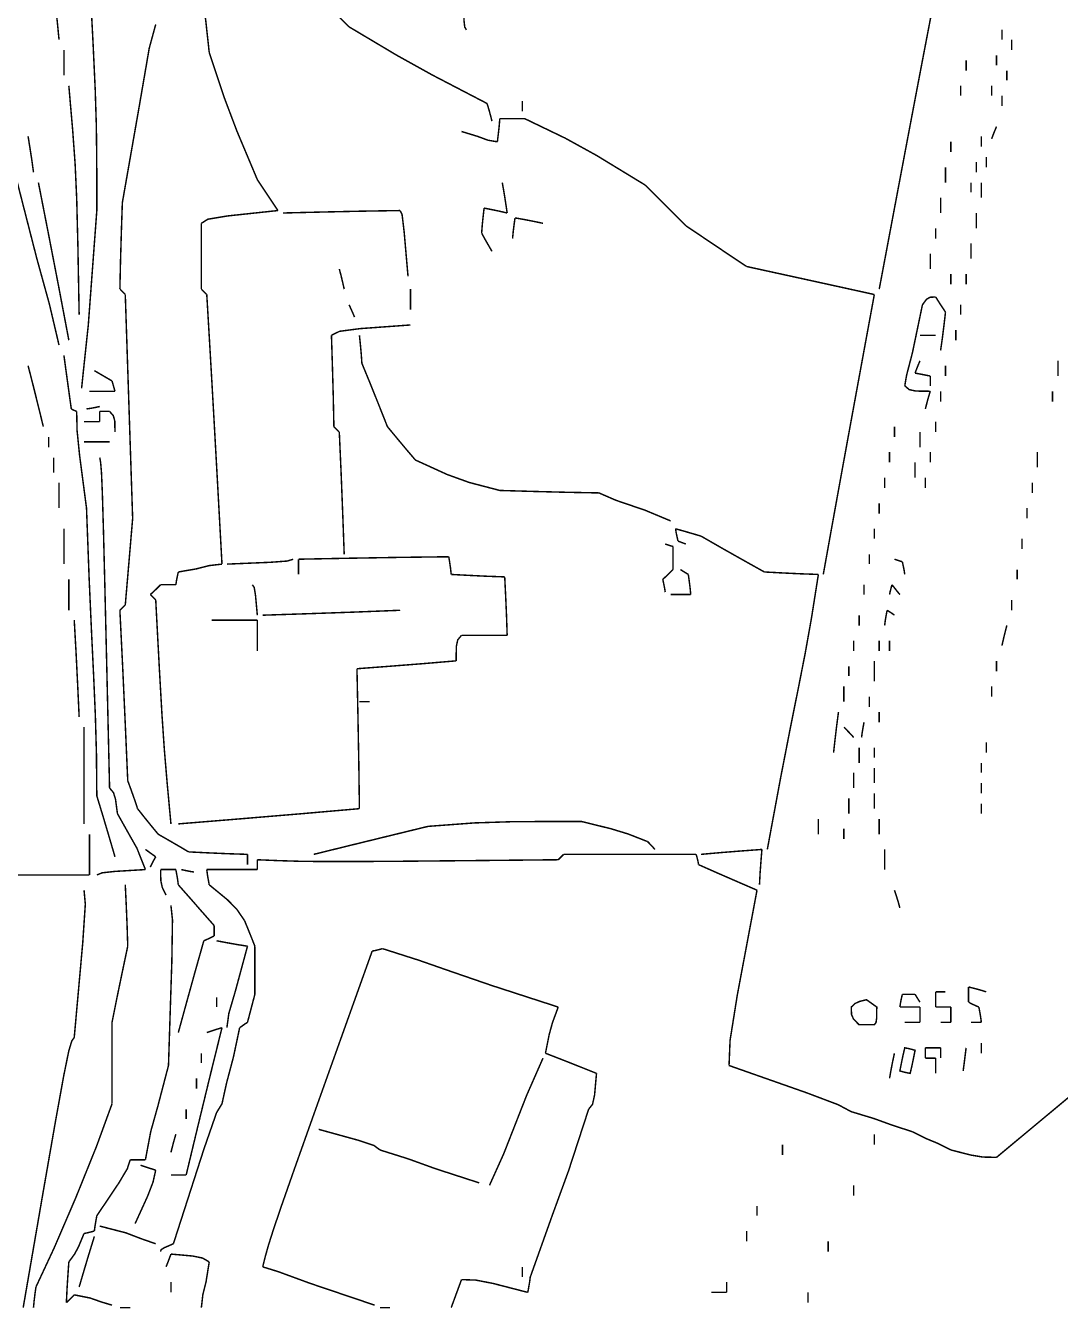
# Model space of a CAD drawing. Extents: x -4.4 to 4.3, y -6 to 6.
# Drawn here: x -2.833 to -0.726, y -6.017 to -3.405 of the extents above; entities that cross this region are included whole.
import ezdxf

# ---------------------------------------------------------------- set-up
doc = ezdxf.new("R2010")
doc.units = 0
doc.header["$LTSCALE"] = 0.000394
doc.layers.add('CENTERLINE', color=7, linetype='CONTINUOUS')

msp = doc.modelspace()

# ---------------------------------------------------------------- linework, layer by layer
at = {"layer": 'CENTERLINE', "color": 7, "linetype": 'CONTINUOUS', "const_width": 0.003}
for points in [[(-2.4595, -3.4595), (-2.466611, -3.394426), (-2.478389, -3.312907), (-2.4955, -3.1545)], [(-2.6885, -3.7815), (-2.68862, -3.683084), (-2.68946, -3.608812), (-2.69174, -3.535548), (-2.69618, -3.440156), (-2.7035, -3.2995)], [(-2.7655, -3.4335), (-2.768796, -3.399463), (-2.772537, -3.365204), (-2.7765, -3.3305)], [(-2.1745, -3.4075), (-2.1985, -3.3835), (-2.2225, -3.3595), (-2.2465, -3.3355)], [(-1.9405, -3.3665), (-1.940315, -3.395574), (-1.939019, -3.407759), (-1.9355, -3.4135)], [(-1.0945, -3.9415), (-1.076495, -3.845921), (-1.058463, -3.750204), (-1.040375, -3.654375), (-1.022204, -3.558463), (-1.003921, -3.462495), (-0.9855, -3.3665)], [(-2.6365, -3.7655), (-2.602648, -3.5725), (-2.581685, -3.450833), (-2.5685, -3.4025)], [(-1.8935, -3.5635), (-2.004574, -3.505722), (-2.077426, -3.465278), (-2.1745, -3.4075)], [(-0.8445, -3.4335), (-0.8445, -3.427204), (-0.8445, -3.420463), (-0.8445, -3.4135)], [(-0.8245, -3.4545), (-0.8245, -3.4475), (-0.8245, -3.4405), (-0.8245, -3.4335)], [(-2.7555, -3.5065), (-2.7555, -3.489463), (-2.7555, -3.472204), (-2.7555, -3.4545)], [(-2.3615, -3.7185), (-2.40313, -3.619574), (-2.428537, -3.552426), (-2.4595, -3.4595)], [(-0.8555, -3.4855), (-0.8555, -3.479204), (-0.8555, -3.472463), (-0.8555, -3.4655)], [(-0.9175, -3.4965), (-0.9175, -3.4895), (-0.9175, -3.4825), (-0.9175, -3.4755)], [(-0.8345, -3.5165), (-0.8345, -3.510204), (-0.8345, -3.503463), (-0.8345, -3.4965)], [(-2.7245, -3.9935), (-2.727068, -3.852972), (-2.729444, -3.758476), (-2.732636, -3.687644), (-2.737652, -3.618108), (-2.7455, -3.5275)], [(-0.9285, -3.5475), (-0.9285, -3.541204), (-0.9285, -3.534463), (-0.9285, -3.5275)], [(-0.8655, -3.5475), (-0.8655, -3.541204), (-0.8655, -3.534463), (-0.8655, -3.5275)], [(-0.8445, -3.5685), (-0.8445, -3.5615), (-0.8445, -3.5545), (-0.8445, -3.5475)], [(-1.8835, -3.5995), (-1.886537, -3.5875), (-1.889796, -3.5755), (-1.8935, -3.5635)], [(-1.8215, -3.5795), (-1.8215, -3.5725), (-1.8215, -3.5655), (-1.8215, -3.5585)], [(-1.8675, -3.5945), (-1.868796, -3.609796), (-1.870537, -3.625537), (-1.8725, -3.6415)], [(-1.8165, -3.5945), (-1.8335, -3.5945), (-1.8505, -3.5945), (-1.8675, -3.5945)], [(-1.5715, -3.7295), (-1.670574, -3.669167), (-1.734093, -3.634167), (-1.8165, -3.5945)], [(-2.8175, -3.7035), (-2.820796, -3.679463), (-2.824537, -3.655204), (-2.8285, -3.6305)], [(-1.8725, -3.6415), (-1.891648, -3.638278), (-1.913019, -3.630389), (-1.9455, -3.6205)], [(-0.8865, -3.6515), (-0.8865, -3.6445), (-0.8865, -3.6375), (-0.8865, -3.6305)], [(-0.8655, -3.6355), (-0.862463, -3.627463), (-0.859204, -3.619204), (-0.8555, -3.6105)], [(-0.9485, -3.6625), (-0.9485, -3.6555), (-0.9485, -3.6485), (-0.9485, -3.6415)], [(-0.8965, -3.7035), (-0.8965, -3.6965), (-0.8965, -3.6895), (-0.8965, -3.6825)], [(-0.8765, -3.6935), (-0.8765, -3.6865), (-0.8765, -3.6795), (-0.8765, -3.6725)], [(-2.7655, -4.0555), (-2.785241, -3.971537), (-2.810759, -3.87913), (-2.8545, -3.7085)], [(-0.9595, -3.7245), (-0.9595, -3.714463), (-0.9595, -3.704204), (-0.9595, -3.6935)], [(-2.7455, -4.0455), (-2.765796, -3.9385), (-2.786537, -3.8315), (-2.8075, -3.7245)], [(-2.3195, -3.7815), (-2.3335, -3.7605), (-2.3475, -3.7395), (-2.3615, -3.7185)], [(-1.8525, -3.7865), (-1.855537, -3.766204), (-1.858796, -3.745463), (-1.8625, -3.7245)], [(-1.4885, -3.8125), (-1.515796, -3.785204), (-1.543537, -3.757463), (-1.5715, -3.7295)], [(-0.9075, -3.7445), (-0.9075, -3.738204), (-0.9075, -3.731463), (-0.9075, -3.7245)], [(-0.8865, -3.7555), (-0.8865, -3.745463), (-0.8865, -3.735204), (-0.8865, -3.7245)], [(-0.9695, -3.7865), (-0.9695, -3.776463), (-0.9695, -3.766204), (-0.9695, -3.7555)], [(-2.7195, -4.1435), (-2.71613, -4.110981), (-2.70587, -4.014685), (-2.6885, -3.7815)], [(-2.6415, -3.9415), (-2.640204, -3.883204), (-2.638463, -3.824463), (-2.6365, -3.7655)], [(-2.4755, -3.8075), (-2.462389, -3.799204), (-2.421944, -3.792463), (-2.3195, -3.7815)], [(-2.0705, -3.7815), (-2.149796, -3.782796), (-2.229537, -3.784537), (-2.3095, -3.7865)], [(-2.0545, -3.9155), (-2.062426, -3.824537), (-2.066574, -3.789796), (-2.0705, -3.7815)], [(-1.9045, -3.8275), (-1.903204, -3.8105), (-1.901463, -3.7935), (-1.8995, -3.7765)], [(-1.8995, -3.7765), (-1.884204, -3.779537), (-1.868463, -3.782796), (-1.8525, -3.7865)], [(-0.8965, -3.8175), (-0.8965, -3.807463), (-0.8965, -3.797204), (-0.8965, -3.7865)], [(-2.4755, -3.9415), (-2.4755, -3.897204), (-2.4755, -3.852463), (-2.4755, -3.8075)], [(-1.8415, -3.8385), (-1.840204, -3.8245), (-1.838463, -3.8105), (-1.8365, -3.7965)], [(-1.8365, -3.7965), (-1.8175, -3.799796), (-1.7985, -3.803537), (-1.7795, -3.8075)], [(-1.3645, -3.8955), (-1.405537, -3.868204), (-1.446796, -3.840463), (-1.4885, -3.8125)], [(-1.8835, -3.8645), (-1.8905, -3.852463), (-1.8975, -3.840204), (-1.9045, -3.8275)], [(-0.9795, -3.8385), (-0.9795, -3.8315), (-0.9795, -3.8245), (-0.9795, -3.8175)], [(-0.9075, -3.8795), (-0.9075, -3.869463), (-0.9075, -3.859204), (-0.9075, -3.8485)], [(-0.9905, -3.9005), (-0.9905, -3.890463), (-0.9905, -3.880204), (-0.9905, -3.8695)], [(-2.1845, -3.9415), (-2.187537, -3.928204), (-2.190796, -3.914463), (-2.1945, -3.9005)], [(-1.1045, -3.9525), (-1.190796, -3.9335), (-1.277537, -3.9145), (-1.3645, -3.8955)], [(-0.9485, -3.9315), (-0.9485, -3.9245), (-0.9485, -3.9175), (-0.9485, -3.9105)], [(-0.9175, -3.9315), (-0.9175, -3.9245), (-0.9175, -3.9175), (-0.9175, -3.9105)], [(-2.6305, -3.9525), (-2.633796, -3.949204), (-2.637537, -3.945463), (-2.6415, -3.9415)], [(-2.4645, -3.9525), (-2.467796, -3.949204), (-2.471537, -3.945463), (-2.4755, -3.9415)], [(-2.0495, -3.9835), (-2.0495, -3.9695), (-2.0495, -3.9555), (-2.0495, -3.9415)], [(-2.6155, -4.4085), (-2.6185, -4.3173), (-2.6215, -4.2261), (-2.6245, -4.1349), (-2.6275, -4.0437), (-2.6305, -3.9525)], [(-2.4335, -4.5015), (-2.438505, -4.41), (-2.443537, -4.3185), (-2.448625, -4.227), (-2.453796, -4.1355), (-2.459079, -4.044), (-2.4645, -3.9525)], [(-1.2085, -4.5225), (-1.191421, -4.4275), (-1.174204, -4.3325), (-1.156875, -4.2375), (-1.139463, -4.1425), (-1.121995, -4.0475), (-1.1045, -3.9525)], [(-1.0065, -3.9735), (-0.998167, -3.962241), (-0.991167, -3.958093), (-0.9795, -3.9575)], [(-0.9795, -3.9575), (-0.973204, -3.967537), (-0.966463, -3.977796), (-0.9595, -3.9885)], [(-2.1635, -3.9985), (-2.166796, -3.990463), (-2.170537, -3.982204), (-2.1745, -3.9735)], [(-1.0425, -4.1385), (-1.038722, -4.116611), (-1.026944, -4.071389), (-1.0065, -3.9735)], [(-0.9595, -3.9885), (-0.962537, -4.0145), (-0.965796, -4.0405), (-0.9695, -4.0665)], [(-0.9285, -3.9935), (-0.9285, -3.987204), (-0.9285, -3.980463), (-0.9285, -3.9735)], [(-2.2105, -4.0355), (-2.19387, -4.027389), (-2.15213, -4.021944), (-2.0495, -4.0145)], [(-2.2055, -4.2215), (-2.206796, -4.1595), (-2.208537, -4.0975), (-2.2105, -4.0355)], [(-2.1485, -4.0925), (-2.149796, -4.0735), (-2.151537, -4.0545), (-2.1535, -4.0355)], [(-1.0115, -4.0355), (-1.001204, -4.0355), (-0.990463, -4.0355), (-0.9795, -4.0355)], [(-0.9385, -4.0455), (-0.9385, -4.0385), (-0.9385, -4.0315), (-0.9385, -4.0245)], [(-2.7975, -4.2215), (-2.807537, -4.180463), (-2.817796, -4.139204), (-2.8285, -4.0975)], [(-2.7405, -4.1855), (-2.7455, -4.149463), (-2.7505, -4.113204), (-2.7555, -4.0765)], [(-2.0965, -4.2215), (-2.113537, -4.1785), (-2.130796, -4.1355), (-2.1485, -4.0925)], [(-1.0215, -4.1125), (-1.018463, -4.104463), (-1.015204, -4.096204), (-1.0115, -4.0875)], [(-0.9595, -4.1185), (-0.9595, -4.1115), (-0.9595, -4.1045), (-0.9595, -4.0975)], [(-0.7305, -4.1185), (-0.7305, -4.108463), (-0.7305, -4.098204), (-0.7305, -4.0875)], [(-2.6575, -4.1285), (-2.6695, -4.1215), (-2.6815, -4.1145), (-2.6935, -4.1075)], [(-0.9905, -4.1185), (-1.000537, -4.1165), (-1.010796, -4.1145), (-1.0215, -4.1125)], [(-0.9905, -4.1385), (-0.9905, -4.132204), (-0.9905, -4.125463), (-0.9905, -4.1185)], [(-2.7035, -4.1495), (-2.686463, -4.1495), (-2.669204, -4.1495), (-2.6515, -4.1495)], [(-2.6515, -4.1495), (-2.6535, -4.1425), (-2.6555, -4.1355), (-2.6575, -4.1285)], [(-0.9905, -4.1495), (-1.019759, -4.149093), (-1.033241, -4.146241), (-1.0425, -4.1385)], [(-1.0005, -4.1855), (-0.997463, -4.1735), (-0.994204, -4.1615), (-0.9905, -4.1495)], [(-0.9695, -4.1705), (-0.9695, -4.1635), (-0.9695, -4.1565), (-0.9695, -4.1495)], [(-0.7415, -4.1705), (-0.7415, -4.1635), (-0.7415, -4.1565), (-0.7415, -4.1495)], [(-2.7095, -4.1855), (-2.7005, -4.184204), (-2.6915, -4.182463), (-2.6825, -4.1805)], [(-2.7295, -4.1905), (-2.732796, -4.189204), (-2.736537, -4.187463), (-2.7405, -4.1855)], [(-2.7095, -4.3875), (-2.723574, -4.280204), (-2.728759, -4.22913), (-2.7295, -4.1905)], [(-2.6625, -4.1905), (-2.668796, -4.1905), (-2.675537, -4.1905), (-2.6825, -4.1905)], [(-2.6825, -4.1905), (-2.6825, -4.1975), (-2.6825, -4.2045), (-2.6825, -4.2115)], [(-2.6515, -4.2325), (-2.651907, -4.210278), (-2.654759, -4.199389), (-2.6625, -4.1905)], [(-2.6825, -4.2115), (-2.692796, -4.2115), (-2.703537, -4.2115), (-2.7145, -4.2115)], [(-2.1945, -4.2325), (-2.197796, -4.229204), (-2.201537, -4.225463), (-2.2055, -4.2215)], [(-2.1845, -4.4815), (-2.187537, -4.3985), (-2.190796, -4.3155), (-2.1945, -4.2325)], [(-2.0395, -4.2895), (-2.0585, -4.267204), (-2.0775, -4.244463), (-2.0965, -4.2215)], [(-1.0635, -4.2425), (-1.0635, -4.2355), (-1.0635, -4.2285), (-1.0635, -4.2215)], [(-1.0115, -4.2635), (-1.0115, -4.253463), (-1.0115, -4.243204), (-1.0115, -4.2325)], [(-0.9795, -4.2325), (-0.9795, -4.2255), (-0.9795, -4.2185), (-0.9795, -4.2115)], [(-2.7865, -4.2635), (-2.7865, -4.2565), (-2.7865, -4.2495), (-2.7865, -4.2425)], [(-2.7145, -4.2525), (-2.697463, -4.2525), (-2.680204, -4.2525), (-2.6625, -4.2525)], [(-2.7765, -4.3155), (-2.7765, -4.305463), (-2.7765, -4.295204), (-2.7765, -4.2845)], [(-2.6625, -4.9575), (-2.668069, -4.717497), (-2.67215, -4.545069), (-2.675095, -4.428442), (-2.677252, -4.355844), (-2.678972, -4.315503), (-2.680605, -4.295646), (-2.6825, -4.2845)], [(-1.0735, -4.2945), (-1.0735, -4.2875), (-1.0735, -4.2805), (-1.0735, -4.2735)], [(-0.9905, -4.2945), (-0.9905, -4.2875), (-0.9905, -4.2805), (-0.9905, -4.2735)], [(-0.7725, -4.3045), (-0.7725, -4.294463), (-0.7725, -4.284204), (-0.7725, -4.2735)], [(-1.8675, -4.3515), (-1.92987, -4.335204), (-1.974463, -4.31913), (-2.0395, -4.2895)], [(-1.0215, -4.3255), (-1.0215, -4.315463), (-1.0215, -4.305204), (-1.0215, -4.2945)], [(-2.7655, -4.3875), (-2.7655, -4.370463), (-2.7655, -4.353204), (-2.7655, -4.3355)], [(-1.0835, -4.3465), (-1.0835, -4.3395), (-1.0835, -4.3325), (-1.0835, -4.3255)], [(-1.0005, -4.3465), (-1.0005, -4.3395), (-1.0005, -4.3325), (-1.0005, -4.3255)], [(-0.7825, -4.3565), (-0.7825, -4.3495), (-0.7825, -4.3425), (-0.7825, -4.3355)], [(-1.6655, -4.3565), (-1.732537, -4.355204), (-1.799796, -4.353463), (-1.8675, -4.3515)], [(-1.5195, -4.4135), (-1.571352, -4.391833), (-1.630981, -4.3715), (-1.6655, -4.3565)], [(-2.6885, -4.9735), (-2.689292, -4.886134), (-2.6915, -4.808907), (-2.694875, -4.731125), (-2.699167, -4.642093), (-2.704125, -4.531116), (-2.7095, -4.3875)], [(-1.0945, -4.3985), (-1.0945, -4.3915), (-1.0945, -4.3845), (-1.0945, -4.3775)], [(-0.7935, -4.4085), (-0.7935, -4.4015), (-0.7935, -4.3945), (-0.7935, -4.3875)], [(-2.6305, -4.5845), (-2.6255, -4.526204), (-2.6205, -4.467463), (-2.6155, -4.4085)], [(-2.7555, -4.5015), (-2.7555, -4.4775), (-2.7555, -4.4535), (-2.7555, -4.4295)], [(-1.4575, -4.4445), (-1.474537, -4.4395), (-1.491796, -4.4345), (-1.5095, -4.4295)], [(-1.5095, -4.4295), (-1.508204, -4.437537), (-1.506463, -4.445796), (-1.5045, -4.4545)], [(-1.1045, -4.4495), (-1.1045, -4.443204), (-1.1045, -4.436463), (-1.1045, -4.4295)], [(-1.5145, -4.4655), (-1.519537, -4.464204), (-1.524796, -4.462463), (-1.5305, -4.4605)], [(-1.5145, -4.5125), (-1.5145, -4.497204), (-1.5145, -4.481463), (-1.5145, -4.4655)], [(-1.5045, -4.4545), (-1.499463, -4.4565), (-1.494204, -4.4585), (-1.4885, -4.4605)], [(-1.3285, -4.5175), (-1.3715, -4.493463), (-1.4145, -4.469204), (-1.4575, -4.4445)], [(-0.8035, -4.4705), (-0.8035, -4.4635), (-0.8035, -4.4565), (-0.8035, -4.4495)], [(-2.4235, -4.5015), (-2.335167, -4.497796), (-2.300167, -4.495204), (-2.2885, -4.4915)], [(-1.9715, -4.4865), (-2.0735, -4.487796), (-2.1755, -4.489537), (-2.2775, -4.4915)], [(-2.2775, -4.4915), (-2.2775, -4.501537), (-2.2775, -4.511796), (-2.2775, -4.5225)], [(-1.9665, -4.5225), (-1.967796, -4.5105), (-1.969537, -4.4985), (-1.9715, -4.4865)], [(-1.1145, -4.5015), (-1.1145, -4.495204), (-1.1145, -4.488463), (-1.1145, -4.4815)], [(-1.0475, -4.4965), (-1.052537, -4.495204), (-1.057796, -4.493463), (-1.0635, -4.4915)], [(-2.5275, -4.5435), (-2.526204, -4.535204), (-2.524463, -4.526463), (-2.5225, -4.5175)], [(-2.5225, -4.5175), (-2.485426, -4.51113), (-2.459907, -4.504537), (-2.4335, -4.5015)], [(-1.5355, -4.5325), (-1.5285, -4.526204), (-1.5215, -4.519463), (-1.5145, -4.5125)], [(-1.4835, -4.5225), (-1.488537, -4.519463), (-1.493796, -4.516204), (-1.4995, -4.5125)], [(-1.2185, -4.5225), (-1.254796, -4.521204), (-1.291537, -4.519463), (-1.3285, -4.5175)], [(-1.0425, -4.5225), (-1.043796, -4.514204), (-1.045537, -4.505463), (-1.0475, -4.4965)], [(-0.8135, -4.5325), (-0.8135, -4.526204), (-0.8135, -4.519463), (-0.8135, -4.5125)], [(-2.7455, -4.5955), (-2.7455, -4.5745), (-2.7455, -4.5535), (-2.7455, -4.5325)], [(-2.5795, -4.5635), (-2.5725, -4.557204), (-2.5655, -4.550463), (-2.5585, -4.5435)], [(-2.5585, -4.5435), (-2.548463, -4.5435), (-2.538204, -4.5435), (-2.5275, -4.5435)], [(-2.3615, -4.6055), (-2.365204, -4.565204), (-2.367796, -4.54913), (-2.3715, -4.5435)], [(-1.8575, -4.5275), (-1.893537, -4.526204), (-1.929796, -4.524463), (-1.9665, -4.5225)], [(-1.8525, -4.6465), (-1.853796, -4.607204), (-1.855537, -4.567463), (-1.8575, -4.5275)], [(-1.5305, -4.5585), (-1.531796, -4.550204), (-1.533537, -4.541463), (-1.5355, -4.5325)], [(-1.4785, -4.5635), (-1.479796, -4.550204), (-1.481537, -4.536463), (-1.4835, -4.5225)], [(-1.3225, -5.0825), (-1.295421, -4.936644), (-1.27487, -4.831315), (-1.258875, -4.751875), (-1.245463, -4.683685), (-1.232662, -4.612106), (-1.2185, -4.5225)], [(-1.1255, -4.5635), (-1.1255, -4.557204), (-1.1255, -4.550463), (-1.1255, -4.5435)], [(-1.0735, -4.5635), (-1.072204, -4.557204), (-1.070463, -4.550463), (-1.0685, -4.5435)], [(-1.0685, -4.5435), (-1.063463, -4.549796), (-1.058204, -4.556537), (-1.0525, -4.5635)], [(-2.5685, -4.5745), (-2.571796, -4.571204), (-2.575537, -4.567463), (-2.5795, -4.5635)], [(-1.5195, -4.5635), (-1.506204, -4.5635), (-1.492463, -4.5635), (-1.4785, -4.5635)], [(-2.6415, -4.5955), (-2.638204, -4.592204), (-2.634463, -4.588463), (-2.6305, -4.5845)], [(-2.6255, -4.9425), (-2.630537, -4.827204), (-2.635796, -4.711463), (-2.6415, -4.5955)], [(-2.5375, -5.0305), (-2.545428, -4.944772), (-2.551004, -4.878196), (-2.555716, -4.808884), (-2.561052, -4.714948), (-2.5685, -4.5745)], [(-2.3505, -4.6055), (-2.257463, -4.602463), (-2.164204, -4.599204), (-2.0705, -4.5955)], [(-1.0835, -4.6265), (-1.082204, -4.616463), (-1.080463, -4.606204), (-1.0785, -4.5955)], [(-1.0785, -4.5955), (-1.0735, -4.598537), (-1.0685, -4.601796), (-1.0635, -4.6055)], [(-0.8245, -4.5955), (-0.8245, -4.5885), (-0.8245, -4.5815), (-0.8245, -4.5745)], [(-2.7245, -4.8125), (-2.727537, -4.747204), (-2.730796, -4.681463), (-2.7345, -4.6155)], [(-2.3615, -4.6155), (-2.3925, -4.6155), (-2.4235, -4.6155), (-2.4545, -4.6155)], [(-2.3615, -4.6785), (-2.3615, -4.6575), (-2.3615, -4.6365), (-2.3615, -4.6155)], [(-1.1355, -4.6265), (-1.1355, -4.6195), (-1.1355, -4.6125), (-1.1355, -4.6055)], [(-1.9565, -4.6985), (-1.956093, -4.669241), (-1.953241, -4.655759), (-1.9455, -4.6465)], [(-1.9455, -4.6465), (-1.9145, -4.6465), (-1.8835, -4.6465), (-1.8525, -4.6465)], [(-0.8445, -4.6675), (-0.841463, -4.654204), (-0.838204, -4.640463), (-0.8345, -4.6265)], [(-1.1465, -4.6785), (-1.1465, -4.6715), (-1.1465, -4.6645), (-1.1465, -4.6575)], [(-1.0945, -4.6785), (-1.0945, -4.6715), (-1.0945, -4.6645), (-1.0945, -4.6575)], [(-1.0735, -4.6785), (-1.0735, -4.6715), (-1.0735, -4.6645), (-1.0735, -4.6575)], [(-2.1585, -4.7145), (-2.091463, -4.709463), (-2.024204, -4.704204), (-1.9565, -4.6985)], [(-1.1045, -4.7405), (-1.1045, -4.7265), (-1.1045, -4.7125), (-1.1045, -4.6985)], [(-0.8555, -4.7195), (-0.8555, -4.7125), (-0.8555, -4.7055), (-0.8555, -4.6985)], [(-2.1535, -4.9995), (-2.154796, -4.9045), (-2.156537, -4.8095), (-2.1585, -4.7145)], [(-1.1565, -4.7295), (-1.1565, -4.723204), (-1.1565, -4.716463), (-1.1565, -4.7095)], [(-1.1665, -4.7815), (-1.1665, -4.771463), (-1.1665, -4.761204), (-1.1665, -4.7505)], [(-0.8655, -4.7715), (-0.8655, -4.7645), (-0.8655, -4.7575), (-0.8655, -4.7505)], [(-1.1145, -4.7925), (-1.1145, -4.7855), (-1.1145, -4.7785), (-1.1145, -4.7715)], [(-2.1535, -4.7815), (-2.1465, -4.7815), (-2.1395, -4.7815), (-2.1325, -4.7815)], [(-1.1875, -4.8855), (-1.184463, -4.858204), (-1.181204, -4.830463), (-1.1775, -4.8025)], [(-1.0945, -4.8235), (-1.0945, -4.8165), (-1.0945, -4.8095), (-1.0945, -4.8025)], [(-2.7145, -5.0305), (-2.7145, -4.965204), (-2.7145, -4.899463), (-2.7145, -4.8335)], [(-1.1465, -4.8545), (-1.152796, -4.8475), (-1.159537, -4.8405), (-1.1665, -4.8335)], [(-1.1305, -4.8545), (-1.129204, -4.844463), (-1.127463, -4.834204), (-1.1255, -4.8235)], [(-1.1355, -4.9065), (-1.1355, -4.896463), (-1.1355, -4.886204), (-1.1355, -4.8755)], [(-1.1045, -4.8955), (-1.1045, -4.889204), (-1.1045, -4.882463), (-1.1045, -4.8755)], [(-0.8765, -4.8855), (-0.8765, -4.8785), (-0.8765, -4.8715), (-0.8765, -4.8645)], [(-0.8865, -4.9265), (-0.8865, -4.920204), (-0.8865, -4.913463), (-0.8865, -4.9065)], [(-1.1465, -4.9575), (-1.1465, -4.947463), (-1.1465, -4.937204), (-1.1465, -4.9265)], [(-1.1045, -4.9475), (-1.1045, -4.937463), (-1.1045, -4.927204), (-1.1045, -4.9165)], [(-2.6465, -5.0095), (-2.650426, -4.980241), (-2.654574, -4.966759), (-2.6625, -4.9575)], [(-2.6055, -4.9995), (-2.611796, -4.9805), (-2.618537, -4.9615), (-2.6255, -4.9425)], [(-0.8865, -4.9685), (-0.8865, -4.9615), (-0.8865, -4.9545), (-0.8865, -4.9475)], [(-2.6515, -5.0975), (-2.663537, -5.056463), (-2.675796, -5.015204), (-2.6885, -4.9735)], [(-1.1565, -5.0095), (-1.1565, -4.999463), (-1.1565, -4.989204), (-1.1565, -4.9785)], [(-1.1045, -4.9995), (-1.1045, -4.989463), (-1.1045, -4.979204), (-1.1045, -4.9685)], [(-0.8865, -5.0095), (-0.8865, -5.003204), (-0.8865, -4.996463), (-0.8865, -4.9895)], [(-2.5895, -5.1235), (-2.606722, -5.080167), (-2.625944, -5.046167), (-2.6465, -5.0095)], [(-2.5635, -5.0515), (-2.5775, -5.034463), (-2.5915, -5.017204), (-2.6055, -4.9995)], [(-2.5225, -5.0305), (-2.3995, -5.020463), (-2.2765, -5.010204), (-2.1535, -4.9995)], [(-2.2465, -5.0925), (-2.169204, -5.0735), (-2.091463, -5.0545), (-2.0135, -5.0355)], [(-2.0135, -5.0355), (-1.918611, -5.028463), (-1.837722, -5.02587), (-1.7015, -5.0255)], [(-1.7015, -5.0255), (-1.641167, -5.040352), (-1.606167, -5.050981), (-1.5665, -5.0665)], [(-1.2185, -5.0515), (-1.2185, -5.041463), (-1.2185, -5.031204), (-1.2185, -5.0205)], [(-1.1665, -5.0615), (-1.1665, -5.0545), (-1.1665, -5.0475), (-1.1665, -5.0405)], [(-1.0945, -5.0515), (-1.0945, -5.041463), (-1.0945, -5.031204), (-1.0945, -5.0205)], [(-2.7035, -5.1345), (-2.7035, -5.107204), (-2.7035, -5.079463), (-2.7035, -5.0515)], [(-2.5015, -5.0875), (-2.521796, -5.0755), (-2.542537, -5.0635), (-2.5635, -5.0515)], [(-1.5665, -5.0665), (-1.5615, -5.071537), (-1.5565, -5.076796), (-1.5515, -5.0825)], [(-2.5685, -5.0975), (-2.5755, -5.0925), (-2.5825, -5.0875), (-2.5895, -5.0825)], [(-2.3815, -5.0925), (-2.4215, -5.091204), (-2.4615, -5.089463), (-2.5015, -5.0875)], [(-2.3815, -5.1135), (-2.3815, -5.1065), (-2.3815, -5.0995), (-2.3815, -5.0925)], [(-1.7375, -5.0925), (-1.740796, -5.095796), (-1.744537, -5.099537), (-1.7485, -5.1035)], [(-1.4675, -5.0925), (-1.5575, -5.0925), (-1.6475, -5.0925), (-1.7375, -5.0925)], [(-1.4625, -5.1135), (-1.463796, -5.1065), (-1.465537, -5.0995), (-1.4675, -5.0925)], [(-1.3335, -5.0825), (-1.374537, -5.085537), (-1.415796, -5.088796), (-1.4575, -5.0925)], [(-1.3385, -5.1545), (-1.337204, -5.1305), (-1.335463, -5.1065), (-1.3335, -5.0825)], [(-1.0835, -5.1235), (-1.0835, -5.110204), (-1.0835, -5.096463), (-1.0835, -5.0825)], [(-2.5795, -5.1185), (-2.576204, -5.1115), (-2.572463, -5.1045), (-2.5685, -5.0975)], [(-1.7485, -5.1035), (-1.933226, -5.105337), (-2.067695, -5.106561), (-2.162631, -5.107173), (-2.228757, -5.107173), (-2.276794, -5.106561), (-2.317468, -5.105337), (-2.3615, -5.1035)], [(-2.3615, -5.1035), (-2.3615, -5.109796), (-2.3615, -5.116537), (-2.3615, -5.1235)], [(-1.3435, -5.1655), (-1.382796, -5.148463), (-1.422537, -5.131204), (-1.4625, -5.1135)], [(-2.8495, -5.1345), (-2.801204, -5.1345), (-2.752463, -5.1345), (-2.7035, -5.1345)], [(-2.6885, -5.1345), (-2.6775, -5.130093), (-2.651833, -5.127241), (-2.5895, -5.1235)], [(-2.5275, -5.1235), (-2.537537, -5.1235), (-2.547796, -5.1235), (-2.5585, -5.1235)], [(-2.5585, -5.1235), (-2.558093, -5.146093), (-2.555241, -5.159574), (-2.5475, -5.1755)], [(-2.5225, -5.1545), (-2.523796, -5.144463), (-2.525537, -5.134204), (-2.5275, -5.1235)], [(-2.4905, -5.1285), (-2.498796, -5.127204), (-2.507537, -5.125463), (-2.5165, -5.1235)], [(-2.3615, -5.1235), (-2.395537, -5.1235), (-2.429796, -5.1235), (-2.4645, -5.1235)], [(-2.4645, -5.1235), (-2.463204, -5.133537), (-2.461463, -5.143796), (-2.4595, -5.1545)], [(-2.7345, -5.4655), (-2.717093, -5.271722), (-2.711907, -5.193944), (-2.7145, -5.1655)], [(-2.6255, -5.2795), (-2.626796, -5.238204), (-2.628537, -5.196463), (-2.6305, -5.1545)], [(-2.4495, -5.2375), (-2.473537, -5.210204), (-2.497796, -5.182463), (-2.5225, -5.1545)], [(-2.4595, -5.1545), (-2.422167, -5.185204), (-2.4035, -5.20413), (-2.3875, -5.2275)], [(-1.4005, -5.5225), (-1.398389, -5.471278), (-1.383611, -5.378722), (-1.3435, -5.1655)], [(-1.0525, -5.2015), (-1.055796, -5.1895), (-1.059537, -5.1775), (-1.0635, -5.1655)], [(-2.5425, -5.5225), (-2.535648, -5.310426), (-2.534352, -5.225907), (-2.5375, -5.1965)], [(-2.4495, -5.2585), (-2.4495, -5.2515), (-2.4495, -5.2445), (-2.4495, -5.2375)], [(-2.3875, -5.2275), (-2.3805, -5.244537), (-2.3735, -5.261796), (-2.3665, -5.2795)], [(-2.5225, -5.4555), (-2.505463, -5.393463), (-2.488204, -5.331204), (-2.4705, -5.2685)], [(-2.4705, -5.2685), (-2.4635, -5.265463), (-2.4565, -5.262204), (-2.4495, -5.2585)], [(-2.3815, -5.2795), (-2.4025, -5.276204), (-2.4235, -5.272463), (-2.4445, -5.2685)], [(-2.6575, -5.4345), (-2.647204, -5.383204), (-2.636463, -5.331463), (-2.6255, -5.2795)], [(-2.4235, -5.4455), (-2.4195, -5.416241), (-2.406167, -5.370759), (-2.3815, -5.2795)], [(-2.3665, -5.2795), (-2.3665, -5.311796), (-2.3665, -5.344537), (-2.3665, -5.3775)], [(-2.3505, -5.9325), (-2.345143, -5.9109), (-2.338578, -5.887578), (-2.328193, -5.854998), (-2.311375, -5.805625), (-2.28551, -5.731924), (-2.247984, -5.626359), (-2.196186, -5.481396), (-2.1275, -5.2895)], [(-2.1275, -5.2895), (-2.1205, -5.288204), (-2.1135, -5.286463), (-2.1065, -5.2845)], [(-2.1065, -5.2845), (-2.032422, -5.308156), (-1.968375, -5.3305), (-1.883891, -5.359594), (-1.7485, -5.4035)], [(-2.3665, -5.3775), (-2.3715, -5.3965), (-2.3765, -5.4155), (-2.3815, -5.4345)], [(-1.0525, -5.4035), (-1.051204, -5.395204), (-1.049463, -5.386463), (-1.0475, -5.3775)], [(-1.0475, -5.3775), (-1.039204, -5.3775), (-1.030463, -5.3775), (-1.0215, -5.3775)], [(-1.0215, -5.3775), (-1.018463, -5.382537), (-1.015204, -5.387796), (-1.0115, -5.3935)], [(-0.9795, -5.4035), (-0.9795, -5.393463), (-0.9795, -5.383204), (-0.9795, -5.3725)], [(-0.9795, -5.3725), (-0.973204, -5.3725), (-0.966463, -5.3725), (-0.9595, -5.3725)], [(-0.9125, -5.3935), (-0.9125, -5.383463), (-0.9125, -5.373204), (-0.9125, -5.3625)], [(-0.9125, -5.3625), (-0.9005, -5.365537), (-0.8885, -5.368796), (-0.8765, -5.3725)], [(-2.4445, -5.4035), (-2.4445, -5.397204), (-2.4445, -5.390463), (-2.4445, -5.3835)], [(-1.7485, -5.4035), (-1.76013, -5.434981), (-1.76687, -5.459352), (-1.7745, -5.4975)], [(-1.1355, -5.4395), (-1.146759, -5.428167), (-1.150907, -5.418833), (-1.1515, -5.4035), (-1.143685, -5.396278), (-1.135648, -5.392389), (-1.1205, -5.3885), (-1.1135, -5.3935), (-1.1065, -5.3985), (-1.0995, -5.4035), (-1.099685, -5.4255), (-1.100981, -5.434833), (-1.1045, -5.4395), (-1.114537, -5.4395), (-1.124796, -5.4395), (-1.1355, -5.4395)], [(-1.0115, -5.4035), (-1.024796, -5.4035), (-1.038537, -5.4035), (-1.0525, -5.4035)], [(-1.0115, -5.4345), (-1.0115, -5.424463), (-1.0115, -5.414204), (-1.0115, -5.4035)], [(-0.9485, -5.4035), (-0.958537, -5.4035), (-0.968796, -5.4035), (-0.9795, -5.4035)], [(-0.9485, -5.4345), (-0.9485, -5.424463), (-0.9485, -5.414204), (-0.9485, -5.4035)], [(-0.8915, -5.4035), (-0.8985, -5.400463), (-0.9055, -5.397204), (-0.9125, -5.3935)], [(-0.8865, -5.4345), (-0.887796, -5.424463), (-0.889537, -5.414204), (-0.8915, -5.4035)], [(-0.4815, -5.3985), (-0.556012, -5.460412), (-0.630716, -5.522516), (-0.705564, -5.584764), (-0.780508, -5.647108), (-0.8555, -5.7095)], [(-2.6575, -5.6005), (-2.6575, -5.545463), (-2.6575, -5.490204), (-2.6575, -5.4345)], [(-2.5065, -5.7455), (-2.482463, -5.6455), (-2.458204, -5.5455), (-2.4335, -5.4455)], [(-2.4335, -5.4455), (-2.443537, -5.448537), (-2.453796, -5.451796), (-2.4645, -5.4555)], [(-2.3975, -5.4455), (-2.410167, -5.505241), (-2.424167, -5.558093), (-2.4335, -5.6005)], [(-2.3815, -5.4345), (-2.386537, -5.437796), (-2.391796, -5.441537), (-2.3975, -5.4455)], [(-1.0425, -5.4345), (-1.032463, -5.4345), (-1.022204, -5.4345), (-1.0115, -5.4345)], [(-0.9695, -5.4345), (-0.9625, -5.4345), (-0.9555, -5.4345), (-0.9485, -5.4345)], [(-0.9075, -5.4345), (-0.9005, -5.4345), (-0.8935, -5.4345), (-0.8865, -5.4345)], [(-2.8385, -6.0155), (-2.799269, -5.78837), (-2.772648, -5.635796), (-2.75575, -5.5425), (-2.745685, -5.493204), (-2.739565, -5.47263), (-2.7345, -5.4655)], [(-1.0525, -5.5335), (-1.049463, -5.518204), (-1.046204, -5.502463), (-1.0425, -5.4865), (-1.0355, -5.487796), (-1.0285, -5.489537), (-1.0215, -5.4915), (-1.024537, -5.506796), (-1.027796, -5.522537), (-1.0315, -5.5385), (-1.0385, -5.537204), (-1.0455, -5.535463), (-1.0525, -5.5335)], [(-1.0005, -5.5075), (-1.0005, -5.5005), (-1.0005, -5.4935), (-1.0005, -5.4865)], [(-1.0005, -5.4865), (-0.990463, -5.4865), (-0.980204, -5.4865), (-0.9695, -5.4865)], [(-0.9695, -5.4865), (-0.9695, -5.4935), (-0.9695, -5.5005), (-0.9695, -5.5075)], [(-0.9235, -5.5335), (-0.9215, -5.518204), (-0.9195, -5.502463), (-0.9175, -5.4865)], [(-0.8865, -5.4975), (-0.8865, -5.4905), (-0.8865, -5.4835), (-0.8865, -5.4765)], [(-2.4755, -5.5175), (-2.4755, -5.511204), (-2.4755, -5.504463), (-2.4755, -5.4975)], [(-1.8885, -5.7665), (-1.859352, -5.701796), (-1.812648, -5.58287), (-1.7795, -5.5075)], [(-1.7745, -5.4975), (-1.740204, -5.510796), (-1.705463, -5.524537), (-1.6705, -5.5385)], [(-1.0735, -5.5485), (-1.070463, -5.5315), (-1.067204, -5.5145), (-1.0635, -5.4975)], [(-0.9795, -5.5075), (-0.9865, -5.5075), (-0.9935, -5.5075), (-1.0005, -5.5075)], [(-0.9795, -5.5385), (-0.9795, -5.528463), (-0.9795, -5.518204), (-0.9795, -5.5075)], [(-2.5895, -5.7145), (-2.578648, -5.656944), (-2.564019, -5.604722), (-2.5425, -5.5225)], [(-1.6705, -5.5385), (-1.674426, -5.582537), (-1.678574, -5.601463), (-1.6865, -5.6115)], [(-1.1515, -5.6165), (-1.178056, -5.602352), (-1.242611, -5.577981), (-1.4005, -5.5225)], [(-2.4855, -5.5695), (-2.4855, -5.5625), (-2.4855, -5.5555), (-2.4855, -5.5485)], [(-2.8125, -5.9735), (-2.775344, -5.893844), (-2.73125, -5.7915), (-2.689031, -5.686906), (-2.6575, -5.6005)], [(-2.4335, -5.6005), (-2.4445, -5.618389), (-2.470167, -5.692278), (-2.5325, -5.8855)], [(-2.5065, -5.6315), (-2.5065, -5.625204), (-2.5065, -5.618463), (-2.5065, -5.6115)], [(-1.6865, -5.6115), (-1.727352, -5.736611), (-1.760648, -5.827722), (-1.8055, -5.9535)], [(-1.0265, -5.6575), (-1.069352, -5.643537), (-1.105315, -5.630463), (-1.1515, -5.6165)], [(-2.5375, -5.6995), (-2.534463, -5.687463), (-2.531204, -5.675204), (-2.5275, -5.6625)], [(-2.1115, -5.6945), (-2.123463, -5.685611), (-2.15587, -5.674722), (-2.2365, -5.6525)], [(-1.1045, -5.6835), (-1.1045, -5.6765), (-1.1045, -5.6695), (-1.1045, -5.6625)], [(-0.9485, -5.6945), (-0.9745, -5.681352), (-1.0005, -5.670648), (-1.0265, -5.6575)], [(-1.9095, -5.7615), (-1.998759, -5.732574), (-2.053574, -5.712759), (-2.1115, -5.6945)], [(-1.2915, -5.7045), (-1.2915, -5.6975), (-1.2915, -5.6905), (-1.2915, -5.6835)], [(-0.8555, -5.7095), (-0.882944, -5.708944), (-0.907056, -5.705056), (-0.9485, -5.6945)], [(-2.6885, -5.8285), (-2.643981, -5.762278), (-2.626352, -5.732722), (-2.6205, -5.7145)], [(-2.6205, -5.7145), (-2.610463, -5.7145), (-2.600204, -5.7145), (-2.5895, -5.7145)], [(-2.6105, -5.8445), (-2.584944, -5.788463), (-2.574056, -5.760204), (-2.5685, -5.7355)], [(-2.5685, -5.7355), (-2.578537, -5.732463), (-2.588796, -5.729204), (-2.5995, -5.7255)], [(-2.5375, -5.7455), (-2.527463, -5.7455), (-2.517204, -5.7455), (-2.5065, -5.7455)], [(-1.1465, -5.7875), (-1.1465, -5.7805), (-1.1465, -5.7735), (-1.1465, -5.7665)], [(-1.3435, -5.8285), (-1.3435, -5.822204), (-1.3435, -5.815463), (-1.3435, -5.8085)], [(-2.6935, -5.8595), (-2.692204, -5.849463), (-2.690463, -5.839204), (-2.6885, -5.8285)], [(-2.5685, -5.8855), (-2.5985, -5.875056), (-2.629167, -5.863278), (-2.6825, -5.8495)], [(-2.7455, -5.9225), (-2.733685, -5.906352), (-2.725648, -5.891315), (-2.7145, -5.8645)], [(-2.7245, -5.9735), (-2.714463, -5.939463), (-2.704204, -5.905204), (-2.6935, -5.8705)], [(-2.7145, -5.8645), (-2.7075, -5.863204), (-2.7005, -5.861463), (-2.6935, -5.8595)], [(-1.3645, -5.8805), (-1.3645, -5.8735), (-1.3645, -5.8665), (-1.3645, -5.8595)], [(-2.5325, -5.8855), (-2.550796, -5.893426), (-2.557537, -5.897574), (-2.5585, -5.9015)], [(-1.1985, -5.9015), (-1.1985, -5.8945), (-1.1985, -5.8875), (-1.1985, -5.8805)], [(-2.7505, -6.0055), (-2.749204, -5.978204), (-2.747463, -5.950463), (-2.7455, -5.9225)], [(-2.5375, -5.9065), (-2.540537, -5.914796), (-2.543796, -5.923537), (-2.5475, -5.9325)], [(-2.4595, -5.9225), (-2.473056, -5.914574), (-2.493278, -5.910426), (-2.5375, -5.9065)], [(-2.4755, -6.0155), (-2.472463, -5.988944), (-2.46587, -5.962389), (-2.4595, -5.9225)], [(-2.1225, -6.0105), (-2.254056, -5.966056), (-2.318944, -5.942278), (-2.3505, -5.9325)], [(-1.8215, -5.9535), (-1.8215, -5.9465), (-1.8215, -5.9395), (-1.8215, -5.9325)], [(-1.8055, -5.9535), (-1.806796, -5.963537), (-1.808537, -5.973796), (-1.8105, -5.9845)], [(-2.8175, -6.0155), (-2.816204, -6.0015), (-2.814463, -5.9875), (-2.8125, -5.9735)], [(-2.5375, -5.9845), (-2.5375, -5.9775), (-2.5375, -5.9705), (-2.5375, -5.9635)], [(-1.9455, -5.9585), (-1.9525, -5.9775), (-1.9595, -5.9965), (-1.9665, -6.0155)], [(-1.8105, -5.9845), (-1.8815, -5.966204), (-1.9165, -5.959463), (-1.9455, -5.9585)], [(-1.4055, -5.9845), (-1.4055, -5.9775), (-1.4055, -5.9705), (-1.4055, -5.9635)], [(-2.7345, -5.9895), (-2.739537, -5.994537), (-2.744796, -5.999796), (-2.7505, -6.0055)], [(-2.6575, -6.0105), (-2.679463, -6.003944), (-2.70187, -5.996056), (-2.7345, -5.9895)], [(-1.4365, -5.9845), (-1.426463, -5.9845), (-1.416204, -5.9845), (-1.4055, -5.9845)], [(-1.2395, -6.0055), (-1.2395, -5.9985), (-1.2395, -5.9915), (-1.2395, -5.9845)], [(-2.6415, -6.0155), (-2.6345, -6.0155), (-2.6275, -6.0155), (-2.6205, -6.0155)], [(-2.1115, -6.0155), (-2.105204, -6.0155), (-2.098463, -6.0155), (-2.0915, -6.0155)]]:
    msp.add_lwpolyline(points, dxfattribs=at)

doc.saveas('drawing.dxf')
